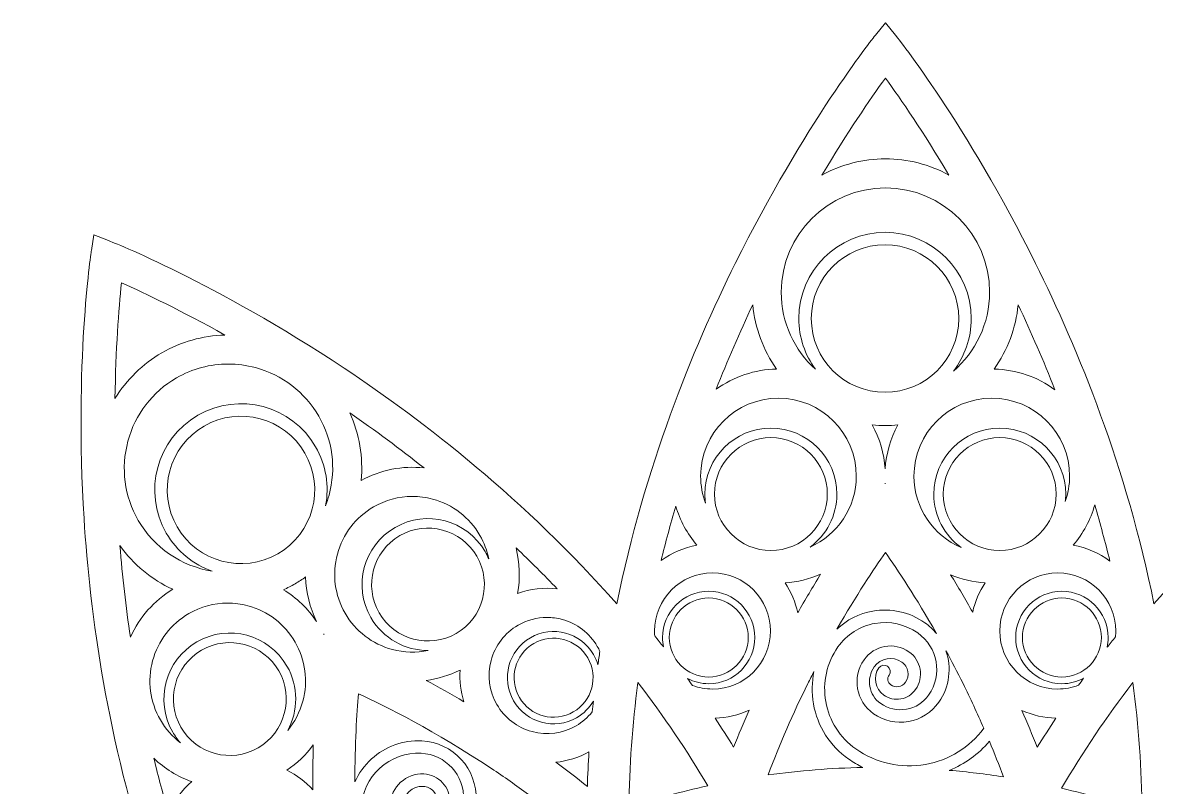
# Model space of a CAD drawing. Header units: millimetres. Extents: x -93 to 1481, y -1464 to 298.
# Drawn here: x 892.5 to 1165.3, y -541.6 to -357.7 of the extents above; entities that cross this region are included whole.
import ezdxf

# ---------------------------------------------------------------- set-up
doc = ezdxf.new("R2010")
doc.units = ezdxf.units.MM
doc.header["$MEASUREMENT"] = 0
doc.layers.add('Layer 1', color=7, linetype='Continuous')

msp = doc.modelspace()

# ---------------------------------------------------------------- linework, layer by layer
at = {"layer": 'Layer 1', "lineweight": 0}
for points, knots in [([(1478.11, -736.31), (1477.25, -735.62), (1456.69, -719.22), (1423.19, -702.57), (1402.43, -692.26), (1373.94, -680.62), (1341.27, -674.07), (1366.29, -652.07), (1385.15, -627.74), (1397.96, -608.43), (1418.65, -577.26), (1428.25, -552.78), (1428.65, -551.75), (1428.65, -551.75), (1430.03, -548.2), (1430.03, -548.2), (1430.03, -548.2), (1426.27, -547.62), (1426.27, -547.62), (1425.18, -547.45), (1399.17, -543.52), (1361.83, -545.86), (1338.7, -547.3), (1308.21, -551.47), (1276.64, -562.13), (1287.3, -530.57), (1291.47, -500.07), (1292.92, -476.94), (1295.25, -439.6), (1291.33, -413.6), (1291.16, -412.51), (1291.16, -412.51), (1290.58, -408.74), (1290.58, -408.74), (1290.58, -408.74), (1287.03, -410.12), (1287.03, -410.12), (1286, -410.52), (1261.51, -420.12), (1230.34, -440.81), (1211.03, -453.63), (1186.71, -472.49), (1164.7, -497.51), (1158.15, -464.84), (1146.52, -436.34), (1136.2, -415.59), (1119.55, -382.09), (1103.15, -361.53), (1102.46, -360.67), (1102.46, -360.67), (1100.08, -357.7), (1100.08, -357.7), (1100.08, -357.7), (1097.69, -360.67), (1097.69, -360.67), (1097, -361.53), (1080.6, -382.09), (1063.95, -415.59), (1053.63, -436.34), (1042, -464.84), (1035.45, -497.51), (1013.44, -472.49), (989.12, -453.63), (969.81, -440.81), (938.64, -420.12), (914.15, -410.52), (913.13, -410.12), (913.13, -410.12), (909.58, -408.74), (909.58, -408.74), (909.58, -408.74), (908.99, -412.51), (908.99, -412.51), (908.83, -413.6), (904.9, -439.6), (907.23, -476.94), (908.68, -500.07), (912.85, -530.57), (923.51, -562.13), (891.94, -551.47), (861.45, -547.3), (838.32, -545.86), (800.98, -543.52), (774.97, -547.45), (773.88, -547.62), (773.88, -547.62), (770.12, -548.2), (770.12, -548.2), (770.12, -548.2), (771.5, -551.75), (771.5, -551.75), (771.9, -552.78), (781.5, -577.26), (802.19, -608.43), (815.01, -627.74), (833.86, -652.07), (858.88, -674.07), (826.21, -680.62), (797.72, -692.26), (776.96, -702.57), (743.46, -719.22), (722.9, -735.62), (722.04, -736.31), (722.04, -736.31), (719.08, -738.7), (719.08, -738.7), (719.08, -738.7), (722.04, -741.08), (722.04, -741.08), (722.9, -741.77), (743.46, -758.18), (776.96, -774.83), (806.03, -789.27), (850.27, -806.33), (899.92, -808.34), (899.92, -808.34), (945.86, -877.05), (945.86, -877.05), (945.86, -877.05), (945.86, -931.78), (945.86, -931.78), (945.86, -931.78), (945.94, -931.78), (945.94, -931.78), (945.94, -931.78), (945.94, -931.83), (945.94, -931.83), (945.94, -931.83), (963.04, -931.83), (963.04, -931.83), (963.04, -931.83), (963.04, -877.09), (963.04, -877.09), (963.04, -877.09), (969.84, -867.27), (969.84, -867.27), (969.83, -867.8), (969.83, -868.32), (969.83, -868.85), (969.83, -880.19), (972.42, -890.94), (977.6, -901.11), (982.79, -911.28), (990.42, -919.3), (1000.48, -925.17), (1001.13, -925.55), (1001.78, -925.92), (1002.44, -926.27), (1012.04, -931.45), (1022.84, -934.03), (1034.83, -934.03), (1046.62, -934.03), (1057.61, -931.37), (1067.8, -926.05), (1077.99, -920.74), (1085.86, -912.91), (1091.41, -902.56), (1092.78, -900.02), (1093.97, -897.4), (1095, -894.69), (1095.96, -897.28), (1097.07, -899.8), (1098.33, -902.25), (1103.62, -912.54), (1111.45, -920.4), (1121.82, -925.83), (1121.83, -925.84), (1121.84, -925.85), (1121.86, -925.85), (1121.87, -925.86), (1121.89, -925.87), (1121.9, -925.88), (1132.27, -931.31), (1143.81, -934.03), (1156.5, -934.03), (1165.9, -934.03), (1175.07, -932.34), (1184, -928.96), (1184.1, -928.93), (1184.19, -928.89), (1184.28, -928.85), (1184.28, -928.85), (1183.16, -931.78), (1183.16, -931.78), (1183.16, -931.78), (1183.26, -931.78), (1183.26, -931.78), (1183.26, -931.78), (1183.24, -931.83), (1183.24, -931.83), (1183.24, -931.83), (1201.4, -931.83), (1201.4, -931.83), (1201.4, -931.83), (1215.59, -892.69), (1215.59, -892.69), (1215.59, -892.69), (1269.56, -892.69), (1269.56, -892.69), (1269.56, -892.69), (1284.61, -931.78), (1284.61, -931.78), (1284.61, -931.78), (1284.68, -931.78), (1284.68, -931.78), (1284.68, -931.78), (1284.7, -931.83), (1284.7, -931.83), (1284.7, -931.83), (1304.18, -931.83), (1304.18, -931.83), (1304.18, -931.83), (1252.52, -805.6), (1252.52, -805.6), (1252.72, -805.63), (1252.92, -805.66), (1253.13, -805.69), (1253.12, -805.68), (1253.11, -805.67), (1253.1, -805.65), (1265.17, -807.47), (1277.72, -808.53), (1290.58, -808.53), (1344.12, -808.53), (1392.25, -790.2), (1423.19, -774.83), (1456.69, -758.18), (1477.25, -741.77), (1478.11, -741.08), (1478.11, -741.08), (1481.08, -738.7), (1481.08, -738.7), (1481.08, -738.7), (1478.11, -736.31), (1478.11, -736.31)], [0, 0, 0, 0, 1, 1, 1, 2, 2, 2, 3, 3, 3, 4, 4, 4, 5, 5, 5, 6, 6, 6, 7, 7, 7, 8, 8, 8, 9, 9, 9, 10, 10, 10, 11, 11, 11, 12, 12, 12, 13, 13, 13, 14, 14, 14, 15, 15, 15, 16, 16, 16, 17, 17, 17, 18, 18, 18, 19, 19, 19, 20, 20, 20, 21, 21, 21, 22, 22, 22, 23, 23, 23, 24, 24, 24, 25, 25, 25, 26, 26, 26, 27, 27, 27, 28, 28, 28, 29, 29, 29, 30, 30, 30, 31, 31, 31, 32, 32, 32, 33, 33, 33, 34, 34, 34, 35, 35, 35, 36, 36, 36, 37, 37, 37, 38, 38, 38, 39, 39, 39, 40, 40, 40, 41, 41, 41, 42, 42, 42, 43, 43, 43, 44, 44, 44, 45, 45, 45, 46, 46, 46, 47, 47, 47, 48, 48, 48, 49, 49, 49, 50, 50, 50, 51, 51, 51, 52, 52, 52, 53, 53, 53, 54, 54, 54, 55, 55, 55, 56, 56, 56, 57, 57, 57, 58, 58, 58, 59, 59, 59, 60, 60, 60, 61, 61, 61, 62, 62, 62, 63, 63, 63, 64, 64, 64, 65, 65, 65, 66, 66, 66, 67, 67, 67, 68, 68, 68, 69, 69, 69, 70, 70, 70, 71, 71, 71, 72, 72, 72, 73, 73, 73, 74, 74, 74, 75, 75, 75, 76, 76, 76, 77, 77, 77, 78, 78, 78, 78]), ([(1100.08, -371.01), (1103.84, -376.22), (1109.22, -384.09), (1115.35, -394.34), (1110.67, -391.81), (1105.37, -390.44), (1100.08, -390.44), (1094.78, -390.44), (1089.48, -391.81), (1084.8, -394.34), (1090.93, -384.09), (1096.31, -376.22), (1100.08, -371.01)], [0, 0, 0, 0, 1, 1, 1, 2, 2, 2, 3, 3, 3, 4, 4, 4, 4]), ([(1100.08, -397.44), (1113.9, -397.44), (1125.15, -408.69), (1125.15, -422.52), (1125.15, -430.1), (1121.76, -436.91), (1116.42, -441.51), (1119.12, -438.01), (1120.73, -433.62), (1120.73, -428.86), (1120.73, -417.43), (1111.43, -408.12), (1099.99, -408.12), (1088.55, -408.12), (1079.24, -417.43), (1079.24, -428.86), (1079.24, -433.43), (1080.73, -437.65), (1083.24, -441.08), (1078.18, -436.49), (1075, -429.87), (1075, -422.52), (1075, -408.69), (1086.25, -397.44), (1100.08, -397.44)], [0, 0, 0, 0, 1, 1, 1, 2, 2, 2, 3, 3, 3, 4, 4, 4, 5, 5, 5, 6, 6, 6, 7, 7, 7, 8, 8, 8, 8]), ([(1082.24, -428.86), (1082.24, -419.08), (1090.2, -411.12), (1099.99, -411.12), (1109.77, -411.12), (1117.73, -419.08), (1117.73, -428.86), (1117.73, -438.65), (1109.77, -446.61), (1099.99, -446.61), (1090.2, -446.61), (1082.24, -438.65), (1082.24, -428.86)], [0, 0, 0, 0, 1, 1, 1, 2, 2, 2, 3, 3, 3, 4, 4, 4, 4]), ([(916.23, -420.27), (922.09, -422.9), (930.69, -427.02), (941.12, -432.84), (935.8, -432.99), (930.53, -434.45), (925.95, -437.1), (921.36, -439.75), (917.46, -443.58), (914.67, -448.11), (914.85, -436.17), (915.57, -426.66), (916.23, -420.27)], [0, 0, 0, 0, 1, 1, 1, 2, 2, 2, 3, 3, 3, 4, 4, 4, 4]), ([(1068.15, -425.54), (1068.68, -431.1), (1070.66, -436.46), (1073.9, -441.02), (1068.69, -441.11), (1063.56, -442.84), (1059.32, -445.88), (1062.03, -439.05), (1064.99, -432.24), (1068.15, -425.54)], [0, 0, 0, 0, 1, 1, 1, 2, 2, 2, 3, 3, 3, 3]), ([(1132.01, -425.54), (1135.18, -432.27), (1138.15, -439.11), (1140.86, -445.98), (1136.64, -442.87), (1131.59, -441.14), (1126.25, -441.02), (1129.49, -436.46), (1131.47, -431.1), (1132.01, -425.54)], [0, 0, 0, 0, 1, 1, 1, 2, 2, 2, 3, 3, 3, 3]), ([(948.47, -440.67), (954.95, -442.4), (960.36, -446.55), (963.7, -452.34), (967.04, -458.13), (967.93, -464.89), (966.19, -471.36), (965.96, -472.23), (965.68, -473.08), (965.36, -473.9), (966.25, -469.2), (965.53, -464.17), (962.95, -459.71), (957.24, -449.81), (944.52, -446.4), (934.62, -452.12), (924.71, -457.84), (921.3, -470.55), (927.02, -480.46), (929.59, -484.91), (933.57, -488.04), (938.08, -489.63), (930.67, -488.45), (924.07, -483.99), (920.27, -477.41), (916.93, -471.62), (916.04, -464.87), (917.78, -458.39), (919.51, -451.91), (923.66, -446.5), (929.45, -443.16), (933.3, -440.94), (937.58, -439.8), (941.92, -439.8), (944.11, -439.8), (946.3, -440.09), (948.47, -440.67)], [0, 0, 0, 0, 1, 1, 1, 2, 2, 2, 3, 3, 3, 4, 4, 4, 5, 5, 5, 6, 6, 6, 7, 7, 7, 8, 8, 8, 9, 9, 9, 10, 10, 10, 11, 11, 11, 12, 12, 12, 12]), ([(953.86, -485.45), (945.39, -490.35), (934.51, -487.43), (929.62, -478.96), (924.73, -470.49), (927.64, -459.61), (936.12, -454.72), (944.59, -449.83), (955.46, -452.74), (960.36, -461.21), (965.25, -469.69), (962.34, -480.56), (953.86, -485.45)], [0, 0, 0, 0, 1, 1, 1, 2, 2, 2, 3, 3, 3, 4, 4, 4, 4]), ([(1074.34, -448.02), (1084.66, -448.02), (1093.06, -456.42), (1093.06, -466.74), (1093.06, -474.35), (1088.49, -480.91), (1081.96, -483.84), (1085.86, -480.94), (1088.39, -476.3), (1088.39, -471.09), (1088.39, -462.33), (1081.27, -455.21), (1072.51, -455.21), (1063.76, -455.21), (1056.64, -462.33), (1056.64, -471.09), (1056.64, -471.84), (1056.7, -472.57), (1056.8, -473.29), (1056.03, -471.25), (1055.61, -469.05), (1055.61, -466.74), (1055.61, -456.42), (1064.01, -448.02), (1074.34, -448.02)], [0, 0, 0, 0, 1, 1, 1, 2, 2, 2, 3, 3, 3, 4, 4, 4, 5, 5, 5, 6, 6, 6, 7, 7, 7, 8, 8, 8, 8]), ([(1144.4, -466.74), (1144.4, -468.9), (1144.03, -470.97), (1143.35, -472.89), (1143.42, -472.3), (1143.46, -471.7), (1143.46, -471.09), (1143.46, -462.33), (1136.34, -455.21), (1127.58, -455.21), (1118.83, -455.21), (1111.71, -462.33), (1111.71, -471.09), (1111.71, -476.38), (1114.31, -481.07), (1118.3, -483.95), (1111.63, -481.08), (1106.95, -474.45), (1106.95, -466.74), (1106.95, -456.42), (1115.35, -448.02), (1125.67, -448.02), (1136, -448.02), (1144.4, -456.42), (1144.4, -466.74)], [0, 0, 0, 0, 1, 1, 1, 2, 2, 2, 3, 3, 3, 4, 4, 4, 5, 5, 5, 6, 6, 6, 7, 7, 7, 8, 8, 8, 8]), ([(989.04, -464.8), (983.83, -464.22), (978.59, -465.25), (973.91, -467.81), (974.43, -462.25), (973.47, -456.61), (971.15, -451.53), (977.26, -455.77), (983.26, -460.22), (989.04, -464.8)], [0, 0, 0, 0, 1, 1, 1, 2, 2, 2, 3, 3, 3, 3]), ([(1103.08, -454.45), (1101.3, -457.72), (1100.25, -461.31), (1100, -465.02), (1099.76, -461.31), (1098.71, -457.71), (1096.92, -454.44), (1098.97, -454.64), (1101.03, -454.64), (1103.08, -454.45)], [0, 0, 0, 0, 1, 1, 1, 2, 2, 2, 3, 3, 3, 3]), ([(1072.51, -484.66), (1065.03, -484.66), (1058.94, -478.57), (1058.94, -471.09), (1058.94, -463.6), (1065.03, -457.51), (1072.51, -457.51), (1080, -457.51), (1086.09, -463.6), (1086.09, -471.09), (1086.09, -478.57), (1080, -484.66), (1072.51, -484.66)], [0, 0, 0, 0, 1, 1, 1, 2, 2, 2, 3, 3, 3, 4, 4, 4, 4]), ([(1114, -471.09), (1114, -463.6), (1120.1, -457.51), (1127.58, -457.51), (1135.07, -457.51), (1141.16, -463.6), (1141.16, -471.09), (1141.16, -478.57), (1135.07, -484.66), (1127.58, -484.66), (1120.1, -484.66), (1114, -478.57), (1114, -471.09)], [0, 0, 0, 0, 1, 1, 1, 2, 2, 2, 3, 3, 3, 4, 4, 4, 4]), ([(1100.01, -468.62), (1100.01, -468.62), (1099.99, -468.65), (1099.99, -468.65), (1099.99, -468.58), (1100, -468.52), (1100, -468.46), (1100.01, -468.51), (1100.01, -468.56), (1100.01, -468.62)], [0, 0, 0, 0, 1, 1, 1, 2, 2, 2, 3, 3, 3, 3]), ([(968.18, -485.53), (969.48, -480.7), (972.58, -476.66), (976.9, -474.16), (979.74, -472.52), (982.97, -471.65), (986.21, -471.65), (987.85, -471.65), (989.5, -471.87), (991.11, -472.3), (995.94, -473.6), (999.98, -476.69), (1002.48, -481.02), (1003.51, -482.8), (1004.23, -484.72), (1004.62, -486.69), (1004.37, -486.09), (1004.08, -485.49), (1003.74, -484.92), (999.37, -477.34), (989.64, -474.73), (982.06, -479.11), (974.48, -483.48), (971.87, -493.21), (976.25, -500.79), (979.19, -505.88), (984.54, -508.72), (990.03, -508.72), (987.21, -509.3), (984.28, -509.22), (981.42, -508.46), (976.58, -507.16), (972.54, -504.06), (970.05, -499.74), (967.55, -495.42), (966.89, -490.37), (968.18, -485.53)], [0, 0, 0, 0, 1, 1, 1, 2, 2, 2, 3, 3, 3, 4, 4, 4, 5, 5, 5, 6, 6, 6, 7, 7, 7, 8, 8, 8, 9, 9, 9, 10, 10, 10, 11, 11, 11, 12, 12, 12, 12]), ([(1049.64, -473.96), (1050.64, -477.42), (1052.36, -480.62), (1054.73, -483.39), (1051.6, -483.95), (1048.64, -485.23), (1046.09, -487.1), (1047.16, -482.75), (1048.35, -478.35), (1049.64, -473.96)], [0, 0, 0, 0, 1, 1, 1, 2, 2, 2, 3, 3, 3, 3]), ([(1150.44, -473.69), (1151.77, -478.21), (1152.99, -482.73), (1154.09, -487.21), (1151.5, -485.27), (1148.48, -483.96), (1145.27, -483.38), (1147.67, -480.56), (1149.44, -477.24), (1150.44, -473.69)], [0, 0, 0, 0, 1, 1, 1, 2, 2, 2, 3, 3, 3, 3]), ([(996.79, -504.61), (990.3, -508.36), (981.98, -506.13), (978.24, -499.64), (974.49, -493.16), (976.72, -484.84), (983.21, -481.09), (989.69, -477.35), (998.01, -479.58), (1001.76, -486.06), (1005.5, -492.55), (1003.27, -500.87), (996.79, -504.61)], [0, 0, 0, 0, 1, 1, 1, 2, 2, 2, 3, 3, 3, 4, 4, 4, 4]), ([(915.85, -483.46), (919.09, -488.01), (923.48, -491.66), (928.56, -493.99), (924.1, -496.68), (920.53, -500.74), (918.38, -505.49), (917.3, -498.22), (916.46, -490.84), (915.85, -483.46)], [0, 0, 0, 0, 1, 1, 1, 2, 2, 2, 3, 3, 3, 3]), ([(1021.11, -493.9), (1017.9, -493.51), (1014.62, -493.89), (1011.56, -494.99), (1012.23, -491.35), (1012.09, -487.59), (1011.19, -484.02), (1014.6, -487.26), (1017.92, -490.57), (1021.11, -493.9)], [0, 0, 0, 0, 1, 1, 1, 2, 2, 2, 3, 3, 3, 3]), ([(1100.08, -485.13), (1103, -489.28), (1107.47, -495.99), (1112.37, -504.66), (1111.58, -503.68), (1110.64, -502.79), (1109.56, -502.03), (1105.89, -499.46), (1101.44, -498.47), (1097.02, -499.25), (1093.73, -499.82), (1090.76, -501.33), (1088.4, -503.57), (1093.06, -495.43), (1097.28, -489.11), (1100.08, -485.13)], [0, 0, 0, 0, 1, 1, 1, 2, 2, 2, 3, 3, 3, 4, 4, 4, 5, 5, 5, 5]), ([(958.02, -492.65), (958.89, -492.15), (959.73, -491.61), (960.55, -491.03), (960.64, -494.75), (961.54, -498.39), (963.17, -501.72), (961.1, -498.63), (958.39, -496.04), (955.21, -494.1), (956.17, -493.66), (957.11, -493.18), (958.02, -492.65)], [0, 0, 0, 0, 1, 1, 1, 2, 2, 2, 3, 3, 3, 4, 4, 4, 4]), ([(1058.46, -490.06), (1066.16, -490.06), (1072.42, -496.32), (1072.42, -504.02), (1072.42, -511.72), (1066.16, -517.98), (1058.46, -517.98), (1056.81, -517.98), (1055.19, -517.69), (1053.65, -517.12), (1053.24, -516.56), (1052.83, -516), (1052.42, -515.44), (1053.96, -516.24), (1055.7, -516.7), (1057.55, -516.7), (1063.68, -516.7), (1068.66, -511.72), (1068.66, -505.59), (1068.66, -499.46), (1063.68, -494.48), (1057.55, -494.48), (1051.42, -494.48), (1046.44, -499.46), (1046.44, -505.59), (1046.44, -506.37), (1046.52, -507.13), (1046.67, -507.86), (1045.97, -506.97), (1045.26, -506.08), (1044.55, -505.19), (1044.52, -504.79), (1044.5, -504.41), (1044.5, -504.02), (1044.5, -496.32), (1050.76, -490.06), (1058.46, -490.06)], [0, 0, 0, 0, 1, 1, 1, 2, 2, 2, 3, 3, 3, 4, 4, 4, 5, 5, 5, 6, 6, 6, 7, 7, 7, 8, 8, 8, 9, 9, 9, 10, 10, 10, 11, 11, 11, 12, 12, 12, 12]), ([(1075.92, -492.42), (1078.86, -492.24), (1081.75, -491.55), (1084.48, -490.37), (1082.6, -493.4), (1080.75, -496.51), (1078.97, -499.66), (1078.43, -497.07), (1077.4, -494.63), (1075.92, -492.42)], [0, 0, 0, 0, 1, 1, 1, 2, 2, 2, 3, 3, 3, 3]), ([(1115.74, -490.48), (1118.39, -491.59), (1121.2, -492.25), (1124.09, -492.42), (1122.65, -494.57), (1121.63, -496.96), (1121.07, -499.48), (1119.35, -496.43), (1117.56, -493.41), (1115.74, -490.48)], [0, 0, 0, 0, 1, 1, 1, 2, 2, 2, 3, 3, 3, 3]), ([(1155.44, -505.4), (1154.75, -506.24), (1154.08, -507.1), (1153.4, -507.95), (1153.57, -507.19), (1153.66, -506.4), (1153.66, -505.59), (1153.66, -499.46), (1148.67, -494.48), (1142.55, -494.48), (1136.42, -494.48), (1131.43, -499.46), (1131.43, -505.59), (1131.43, -511.72), (1136.42, -516.7), (1142.55, -516.7), (1144.43, -516.7), (1146.21, -516.23), (1147.76, -515.4), (1147.36, -515.95), (1146.95, -516.5), (1146.56, -517.05), (1144.96, -517.67), (1143.27, -517.98), (1141.55, -517.98), (1133.85, -517.98), (1127.58, -511.72), (1127.58, -504.02), (1127.58, -496.32), (1133.85, -490.06), (1141.55, -490.06), (1149.24, -490.06), (1155.51, -496.32), (1155.51, -504.02), (1155.51, -504.47), (1155.48, -504.93), (1155.44, -505.4)], [0, 0, 0, 0, 1, 1, 1, 2, 2, 2, 3, 3, 3, 4, 4, 4, 5, 5, 5, 6, 6, 6, 7, 7, 7, 8, 8, 8, 9, 9, 9, 10, 10, 10, 11, 11, 11, 12, 12, 12, 12]), ([(1048.05, -505.59), (1048.05, -500.35), (1052.31, -496.08), (1057.55, -496.08), (1062.79, -496.08), (1067.06, -500.35), (1067.06, -505.59), (1067.06, -510.83), (1062.79, -515.09), (1057.55, -515.09), (1052.31, -515.09), (1048.05, -510.83), (1048.05, -505.59)], [0, 0, 0, 0, 1, 1, 1, 2, 2, 2, 3, 3, 3, 4, 4, 4, 4]), ([(1142.55, -515.09), (1137.31, -515.09), (1133.04, -510.83), (1133.04, -505.59), (1133.04, -500.35), (1137.31, -496.08), (1142.55, -496.08), (1147.79, -496.08), (1152.05, -500.35), (1152.05, -505.59), (1152.05, -510.83), (1147.79, -515.09), (1142.55, -515.09)], [0, 0, 0, 0, 1, 1, 1, 2, 2, 2, 3, 3, 3, 4, 4, 4, 4]), ([(923.73, -511.2), (925.02, -506.36), (928.12, -502.33), (932.44, -499.83), (935.29, -498.19), (938.51, -497.32), (941.76, -497.32), (943.4, -497.32), (945.04, -497.54), (946.65, -497.97), (951.49, -499.26), (955.53, -502.36), (958.02, -506.68), (960.52, -511.01), (961.18, -516.05), (959.88, -520.89), (959.18, -523.52), (957.93, -525.92), (956.25, -527.96), (958.79, -523.27), (958.91, -517.4), (956.05, -512.45), (951.68, -504.87), (941.95, -502.26), (934.37, -506.64), (926.79, -511.02), (924.18, -520.74), (928.56, -528.33), (929.1, -529.26), (929.72, -530.12), (930.41, -530.9), (928.51, -529.45), (926.86, -527.61), (925.59, -525.41), (923.09, -521.08), (922.43, -516.04), (923.73, -511.2)], [0, 0, 0, 0, 1, 1, 1, 2, 2, 2, 3, 3, 3, 4, 4, 4, 5, 5, 5, 6, 6, 6, 7, 7, 7, 8, 8, 8, 9, 9, 9, 10, 10, 10, 11, 11, 11, 12, 12, 12, 12]), ([(1005.17, -511.11), (1006.14, -507.51), (1008.44, -504.49), (1011.67, -502.63), (1013.79, -501.41), (1016.19, -500.76), (1018.61, -500.76), (1019.84, -500.76), (1021.06, -500.92), (1022.26, -501.24), (1025.87, -502.21), (1028.88, -504.52), (1030.74, -507.74), (1030.97, -508.13), (1031.18, -508.54), (1031.37, -508.97), (1031.2, -510.04), (1031.04, -511.12), (1030.89, -512.19), (1030.64, -511.34), (1030.29, -510.5), (1029.83, -509.7), (1026.77, -504.39), (1019.96, -502.57), (1014.65, -505.63), (1009.34, -508.69), (1007.52, -515.5), (1010.58, -520.81), (1013.65, -526.12), (1020.46, -527.94), (1025.76, -524.88), (1027.49, -523.88), (1028.85, -522.48), (1029.79, -520.87), (1029.69, -521.75), (1029.59, -522.63), (1029.51, -523.5), (1028.43, -524.84), (1027.13, -525.95), (1025.63, -526.82), (1022.41, -528.68), (1018.65, -529.17), (1015.04, -528.2), (1011.43, -527.24), (1008.42, -524.93), (1006.56, -521.71), (1004.7, -518.48), (1004.2, -514.72), (1005.17, -511.11)], [0, 0, 0, 0, 1, 1, 1, 2, 2, 2, 3, 3, 3, 4, 4, 4, 5, 5, 5, 6, 6, 6, 7, 7, 7, 8, 8, 8, 9, 9, 9, 10, 10, 10, 11, 11, 11, 12, 12, 12, 13, 13, 13, 14, 14, 14, 15, 15, 15, 16, 16, 16, 16]), ([(1088.64, -507.87), (1090.75, -504.85), (1093.91, -502.84), (1097.54, -502.2), (1101.17, -501.56), (1104.82, -502.38), (1107.84, -504.49), (1112.69, -507.88), (1113.87, -514.59), (1110.47, -519.43), (1109.2, -521.25), (1107.3, -522.45), (1105.12, -522.84), (1102.94, -523.22), (1100.74, -522.73), (1098.93, -521.46), (1096.08, -519.46), (1095.38, -515.51), (1097.38, -512.65), (1098.89, -510.5), (1101.86, -509.98), (1104.01, -511.48), (1104.78, -512.02), (1105.29, -512.83), (1105.46, -513.75), (1105.62, -514.67), (1105.41, -515.6), (1104.87, -516.37), (1104.49, -516.92), (1103.91, -517.29), (1103.26, -517.4), (1102.59, -517.52), (1101.93, -517.37), (1101.38, -516.99), (1100.61, -516.45), (1100.42, -515.38), (1100.96, -514.61), (1101.44, -513.93), (1101.27, -513), (1100.6, -512.52), (1099.92, -512.05), (1098.98, -512.21), (1098.51, -512.89), (1097.02, -515.01), (1097.53, -517.95), (1099.66, -519.44), (1100.87, -520.29), (1102.33, -520.61), (1103.78, -520.36), (1105.22, -520.1), (1106.49, -519.3), (1107.33, -518.09), (1108.33, -516.67), (1108.71, -514.94), (1108.41, -513.23), (1108.11, -511.52), (1107.16, -510.03), (1105.74, -509.03), (1102.23, -506.57), (1097.38, -507.42), (1094.92, -510.93), (1091.97, -515.14), (1093, -520.97), (1097.21, -523.92), (1099.68, -525.65), (1102.67, -526.32), (1105.64, -525.79), (1108.61, -525.27), (1111.2, -523.62), (1112.93, -521.15), (1115.55, -517.41), (1116.04, -512.79), (1114.64, -508.76), (1116, -511.27), (1117.37, -513.91), (1118.75, -516.68), (1120.5, -520.22), (1122.17, -523.81), (1123.75, -527.42), (1120.33, -532.03), (1115.36, -535.11), (1109.68, -536.11), (1103.79, -537.14), (1097.85, -535.82), (1092.95, -532.39), (1089.1, -529.69), (1086.53, -525.66), (1085.72, -521.02), (1084.9, -516.39), (1085.94, -511.72), (1088.64, -507.87)], [0, 0, 0, 0, 1, 1, 1, 2, 2, 2, 3, 3, 3, 4, 4, 4, 5, 5, 5, 6, 6, 6, 7, 7, 7, 8, 8, 8, 9, 9, 9, 10, 10, 10, 11, 11, 11, 12, 12, 12, 13, 13, 13, 14, 14, 14, 15, 15, 15, 16, 16, 16, 17, 17, 17, 18, 18, 18, 19, 19, 19, 20, 20, 20, 21, 21, 21, 22, 22, 22, 23, 23, 23, 24, 24, 24, 25, 25, 25, 26, 26, 26, 27, 27, 27, 28, 28, 28, 29, 29, 29, 30, 30, 30, 30]), ([(1024.96, -523.49), (1020.42, -526.11), (1014.6, -524.55), (1011.98, -520.01), (1009.35, -515.47), (1010.92, -509.64), (1015.45, -507.02), (1019.99, -504.4), (1025.82, -505.96), (1028.44, -510.5), (1031.06, -515.04), (1029.5, -520.86), (1024.96, -523.49)], [0, 0, 0, 0, 1, 1, 1, 2, 2, 2, 3, 3, 3, 4, 4, 4, 4]), ([(949.1, -532.15), (942.61, -535.89), (934.29, -533.66), (930.55, -527.18), (926.8, -520.69), (929.03, -512.37), (935.52, -508.63), (942, -504.88), (950.32, -507.11), (954.07, -513.6), (957.81, -520.08), (955.58, -528.4), (949.1, -532.15)], [0, 0, 0, 0, 1, 1, 1, 2, 2, 2, 3, 3, 3, 4, 4, 4, 4]), ([(964.89, -504.7), (964.92, -504.75), (964.95, -504.79), (964.98, -504.83), (964.98, -504.83), (964.97, -504.87), (964.97, -504.87), (964.95, -504.81), (964.92, -504.76), (964.89, -504.7)], [0, 0, 0, 0, 1, 1, 1, 2, 2, 2, 3, 3, 3, 3]), ([(997.73, -513.41), (997.56, -515.99), (997.87, -518.57), (998.65, -521.03), (995.63, -519.25), (992.58, -517.53), (989.53, -515.9), (992.37, -515.54), (995.14, -514.7), (997.73, -513.41)], [0, 0, 0, 0, 1, 1, 1, 2, 2, 2, 3, 3, 3, 3]), ([(1081.4, -516.68), (1081.9, -515.69), (1082.39, -514.71), (1082.88, -513.75), (1082.35, -516.28), (1082.3, -518.92), (1082.76, -521.54), (1083.72, -526.97), (1086.72, -531.69), (1091.23, -534.85), (1092.32, -535.61), (1093.45, -536.28), (1094.61, -536.85), (1086.98, -537.01), (1079.34, -537.61), (1071.83, -538.66), (1074.62, -531.25), (1077.84, -523.86), (1081.4, -516.68)], [0, 0, 0, 0, 1, 1, 1, 2, 2, 2, 3, 3, 3, 4, 4, 4, 5, 5, 5, 6, 6, 6, 6]), ([(1040.52, -516.42), (1046.74, -524.52), (1052.39, -532.86), (1057.34, -541.26), (1050.95, -542.66), (1044.58, -544.42), (1038.37, -546.48), (1038.44, -536.69), (1039.16, -526.6), (1040.52, -516.42)], [0, 0, 0, 0, 1, 1, 1, 2, 2, 2, 3, 3, 3, 3]), ([(1161.79, -547.46), (1155.47, -545.26), (1148.98, -543.37), (1142.47, -541.84), (1147.5, -533.24), (1153.26, -524.71), (1159.63, -516.42), (1161.03, -526.94), (1161.76, -537.37), (1161.79, -547.46)], [0, 0, 0, 0, 1, 1, 1, 2, 2, 2, 3, 3, 3, 3]), ([(1005.24, -537.09), (1008.26, -539.1), (1011.24, -541.18), (1014.16, -543.32), (1014.13, -543.42), (1014.12, -543.53), (1014.11, -543.64), (1013.84, -549.61), (1011.25, -555.12), (1006.84, -559.15), (1002.42, -563.18), (996.7, -565.25), (990.73, -564.98), (986.03, -564.76), (981.69, -562.73), (978.52, -559.26), (975.35, -555.78), (973.72, -551.28), (973.94, -546.58), (974.11, -542.91), (975.7, -539.51), (978.42, -537.03), (981.14, -534.55), (984.66, -533.27), (988.34, -533.44), (994.25, -533.71), (998.84, -538.74), (998.57, -544.65), (998.47, -546.86), (997.51, -548.9), (995.88, -550.39), (994.25, -551.88), (992.13, -552.65), (989.92, -552.55), (986.43, -552.39), (983.73, -549.42), (983.89, -545.94), (984.01, -543.31), (986.24, -541.28), (988.86, -541.4), (989.8, -541.44), (990.66, -541.85), (991.29, -542.54), (991.92, -543.23), (992.25, -544.13), (992.2, -545.06), (992.17, -545.73), (991.88, -546.35), (991.39, -546.8), (990.89, -547.25), (990.25, -547.48), (989.59, -547.45), (988.65, -547.41), (987.92, -546.61), (987.96, -545.67), (988, -544.84), (987.36, -544.14), (986.53, -544.1), (985.7, -544.07), (985, -544.71), (984.96, -545.53), (984.84, -548.13), (986.86, -550.33), (989.45, -550.45), (990.92, -550.52), (992.33, -550.01), (993.41, -549.02), (994.5, -548.03), (995.13, -546.67), (995.2, -545.2), (995.28, -543.46), (994.68, -541.8), (993.51, -540.52), (992.34, -539.23), (990.73, -538.48), (989, -538.4), (984.72, -538.21), (981.08, -541.52), (980.89, -545.8), (980.65, -550.94), (984.64, -555.31), (989.78, -555.54), (992.79, -555.68), (995.68, -554.64), (997.9, -552.61), (1000.13, -550.57), (1001.43, -547.8), (1001.57, -544.79), (1001.91, -537.22), (996.04, -530.79), (988.48, -530.44), (984, -530.24), (979.71, -531.79), (976.4, -534.81), (974.67, -536.39), (973.33, -538.26), (972.4, -540.32), (972.38, -531.21), (972.87, -523.84), (973.29, -519.11), (979.85, -522.14), (991.72, -528.1), (1005.24, -537.09)], [0, 0, 0, 0, 1, 1, 1, 2, 2, 2, 3, 3, 3, 4, 4, 4, 5, 5, 5, 6, 6, 6, 7, 7, 7, 8, 8, 8, 9, 9, 9, 10, 10, 10, 11, 11, 11, 12, 12, 12, 13, 13, 13, 14, 14, 14, 15, 15, 15, 16, 16, 16, 17, 17, 17, 18, 18, 18, 19, 19, 19, 20, 20, 20, 21, 21, 21, 22, 22, 22, 23, 23, 23, 24, 24, 24, 25, 25, 25, 26, 26, 26, 27, 27, 27, 28, 28, 28, 29, 29, 29, 30, 30, 30, 31, 31, 31, 32, 32, 32, 33, 33, 33, 34, 34, 34, 34]), ([(1063.55, -531.99), (1062.11, -529.65), (1060.61, -527.3), (1059.07, -524.97), (1061.93, -524.89), (1064.71, -524.24), (1067.27, -523.05), (1065.97, -526.02), (1064.72, -529.01), (1063.55, -531.99)], [0, 0, 0, 0, 1, 1, 1, 2, 2, 2, 3, 3, 3, 3]), ([(1136.6, -531.99), (1135.44, -529.04), (1134.21, -526.07), (1132.92, -523.13), (1135.49, -524.3), (1138.24, -524.93), (1141.08, -524.98), (1139.54, -527.31), (1138.04, -529.65), (1136.6, -531.99)], [0, 0, 0, 0, 1, 1, 1, 2, 2, 2, 3, 3, 3, 3]), ([(962.28, -542.24), (960.52, -540.27), (958.4, -538.66), (956.01, -537.49), (958.48, -535.86), (960.64, -533.81), (962.4, -531.44), (962.29, -535), (962.25, -538.62), (962.28, -542.24)], [0, 0, 0, 0, 1, 1, 1, 2, 2, 2, 3, 3, 3, 3]), ([(1115.45, -537.54), (1119.17, -536.02), (1122.46, -533.65), (1125.09, -530.56), (1126.29, -533.4), (1127.42, -536.25), (1128.49, -539.11), (1124.18, -538.44), (1119.83, -537.92), (1115.45, -537.54)], [0, 0, 0, 0, 1, 1, 1, 2, 2, 2, 3, 3, 3, 3]), ([(927.52, -547.8), (926.27, -543.5), (925.1, -539.09), (924.02, -534.65), (926.63, -537.14), (929.72, -539.05), (933.15, -540.26), (930.72, -542.32), (928.8, -544.9), (927.52, -547.8)], [0, 0, 0, 0, 1, 1, 1, 2, 2, 2, 3, 3, 3, 3]), ([(1028.35, -541.42), (1025.87, -539.44), (1023.32, -537.49), (1020.73, -535.59), (1023.52, -535.31), (1026.24, -534.47), (1028.73, -533.11), (1028.55, -535.89), (1028.43, -538.68), (1028.35, -541.42)], [0, 0, 0, 0, 1, 1, 1, 2, 2, 2, 3, 3, 3, 3])]:
    msp.add_open_spline(points, degree=3, knots=knots, dxfattribs=at)

doc.saveas('drawing.dxf')
